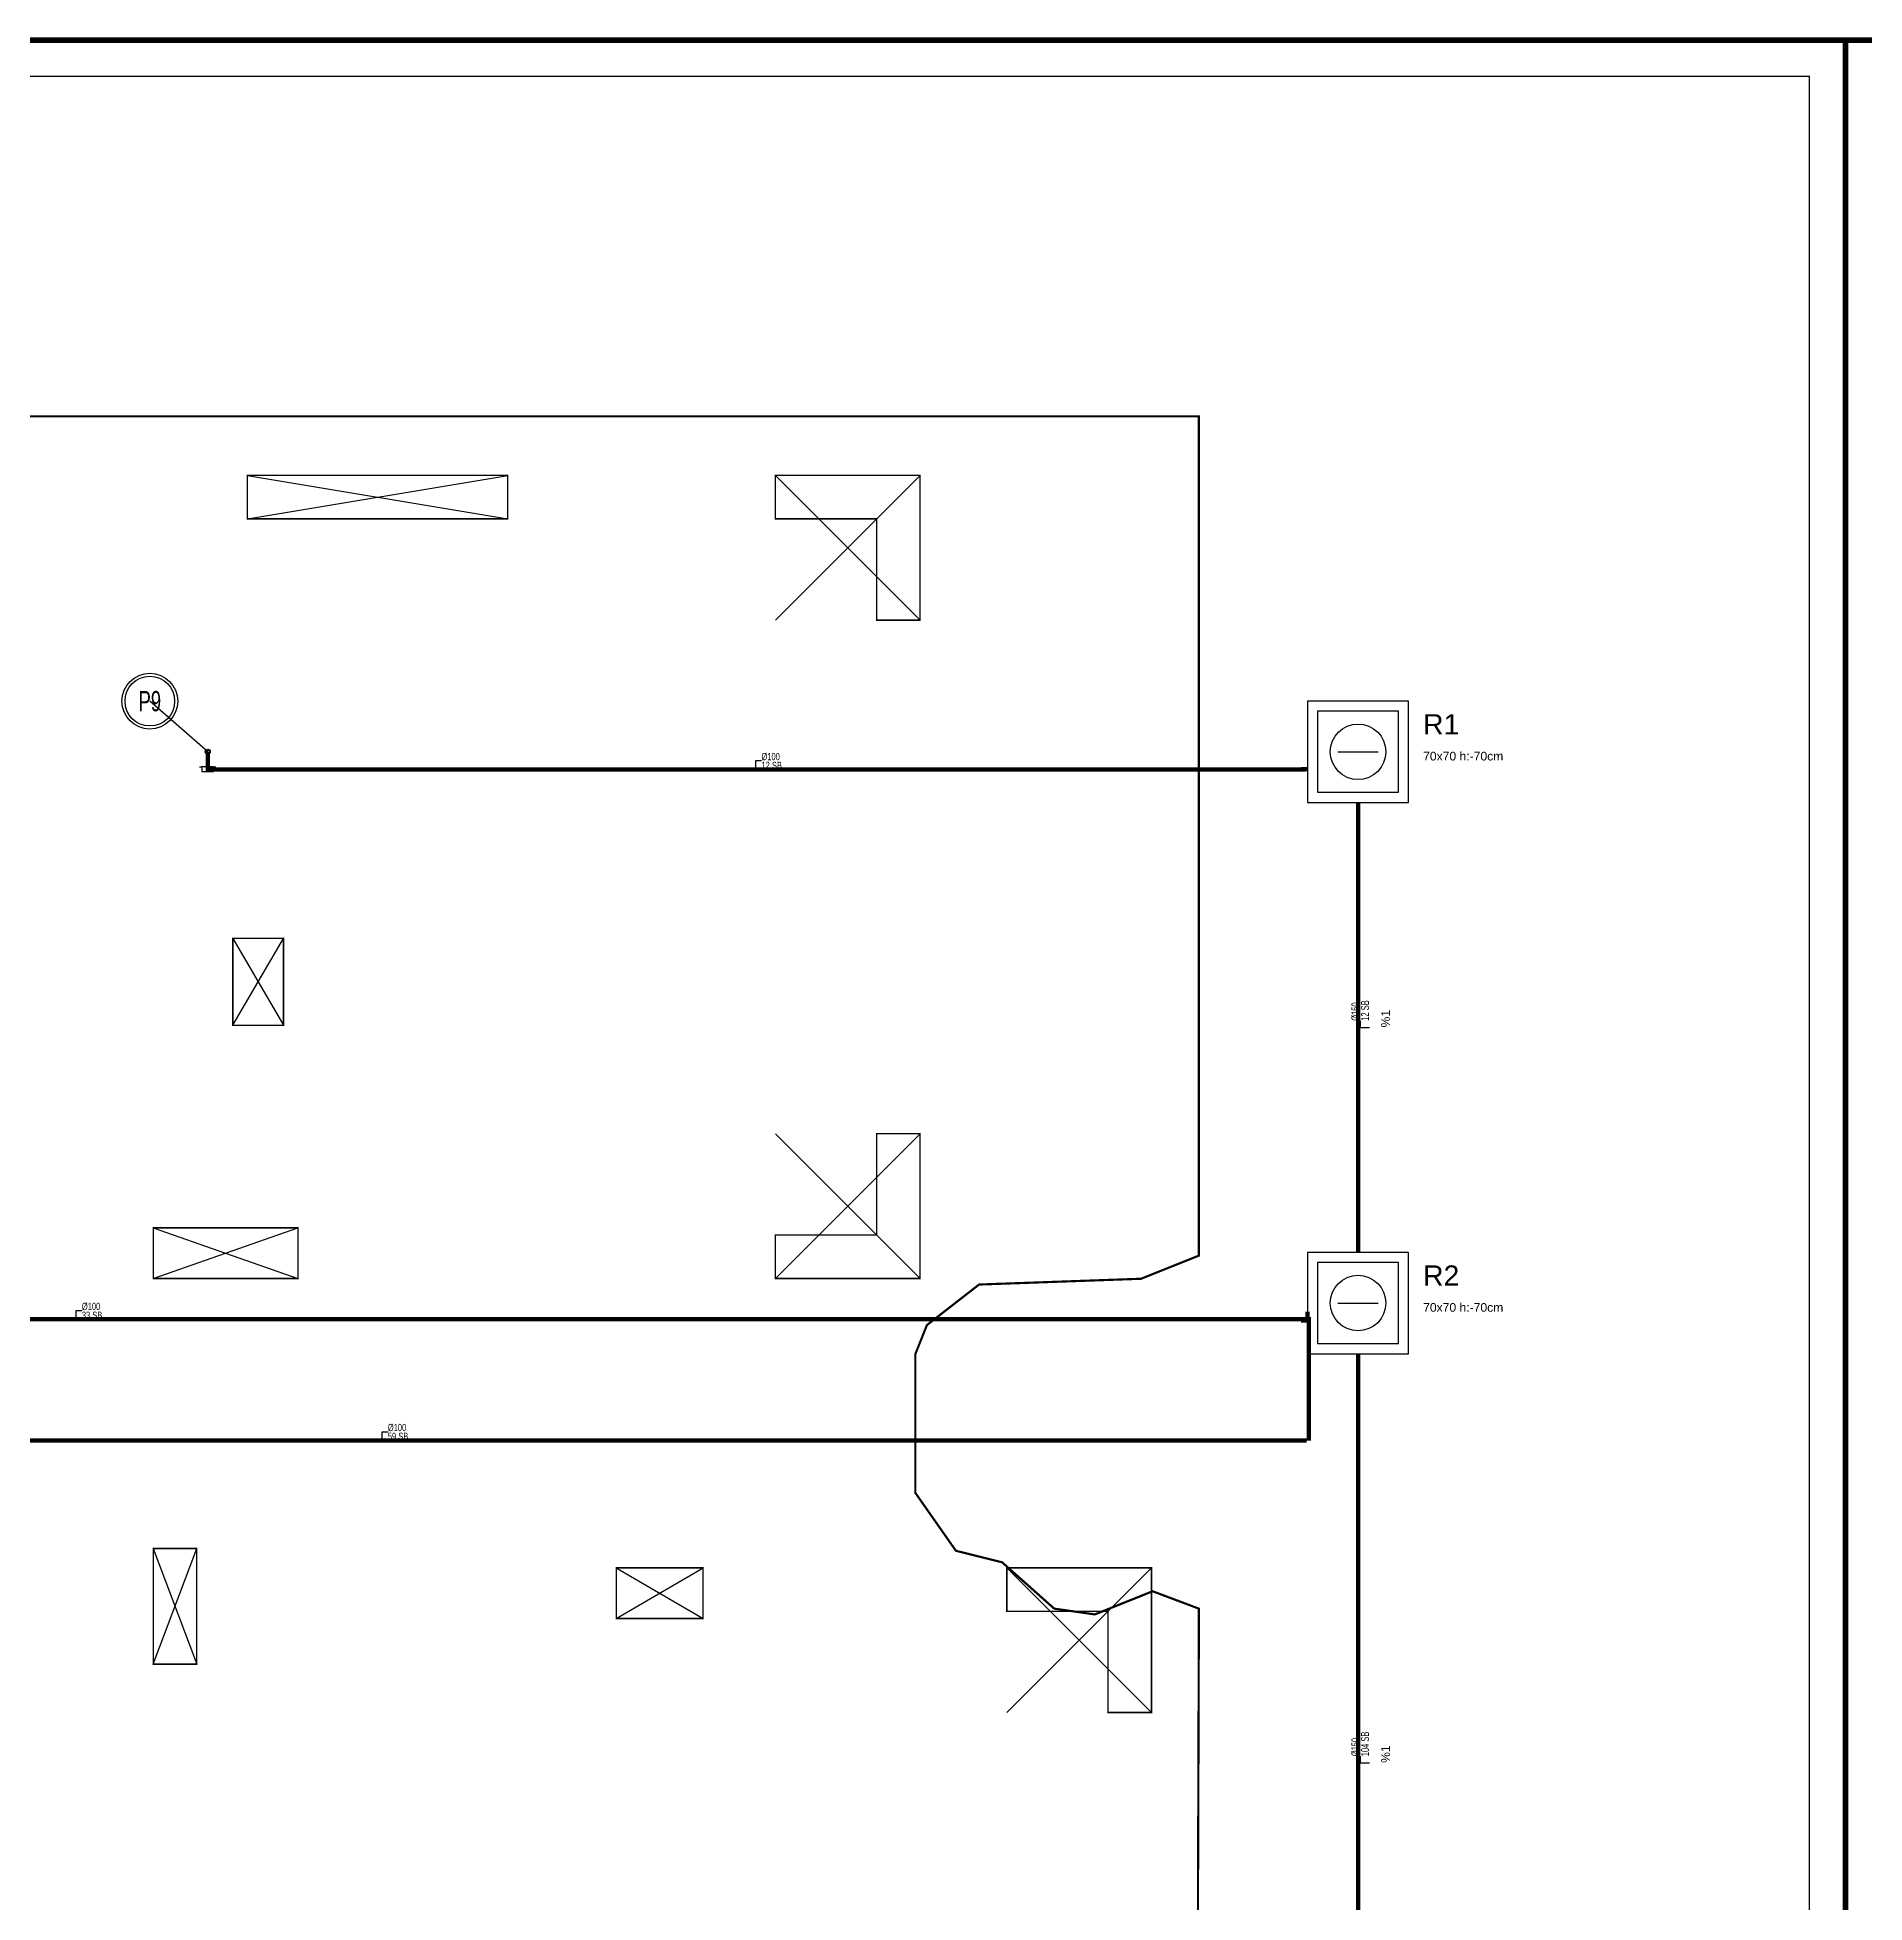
# Model space of a CAD drawing. Header units: centimetres. Extents: x -13133 to 30552, y -2 to 4552.
# Drawn here: x 6250 to 7513, y 1513 to 2802 of the extents above; entities that cross this region are included whole.
import ezdxf
from ezdxf.enums import TextEntityAlignment as Align

# ---------------------------------------------------------------- set-up
doc = ezdxf.new("R2010")
doc.units = ezdxf.units.CM
doc.linetypes.add('DASHED', pattern=[18, 12, -6])
doc.linetypes.add('PIS', pattern=[38, 30, -8])
for name, color, linetype in [('MTY-PISSU-CAP', 211, 'CONTINUOUS'), ('MTY-PISSU-KOLON', 211, 'DASHED'), ('MTY-YUK-BIRIMI', 7, 'CONTINUOUS'), ('ROTAS-BINA-HATTI', 8, 'DASHED'), ('ROTAS-MIMARI-KOLON', 8, 'CONTINUOUS'), ('ROTAS-PAFTA', 7, 'CONTINUOUS'), ('ROTAS-PIS-SU-BORUSU', 6, 'PIS'), ('ROTAS-PISSU-CAP', 211, 'CONTINUOUS'), ('ROTAS-PISSU-KOLONNO', 211, 'CONTINUOUS'), ('ROTAS-ROGAR', 5, 'CONTINUOUS'), ('ROTAS-TEFRIS', 15, 'CONTINUOUS')]:
    doc.layers.add(name, color=color, linetype=linetype)
doc.styles.add('ANOTATIVO', font='arial.ttf')
doc.styles.add('MTY_CAP', font='wturkce.SHX', dxfattribs={"width": 0.65, "height": 20})
doc.styles.add('ROTAS', font='arial.ttf')

# ---------------------------------------------------------------- blocks, each defined once
blk = doc.blocks.new('MTY-PIS SU KOLON')
at = {"layer": 'MTY-PISSU-KOLON', "linetype": 'Continuous', "lineweight": -3}
blk.add_hatch(color=256, dxfattribs=at).paths.add_polyline_path([(-2.7, -0.1, 0.848135), (0, -0.1, -0.848135), (2.7, -0.1, 0.414214), (0, 2.6, 0.414214)])
blk.add_circle((0, 0), 3.5, dxfattribs=at)
blk = doc.blocks.new('MTY-KOLON NO PIS SU')
at = {"color": 6, "linetype": 'Continuous', "ltscale": 100}
blk.add_circle((0, 0), 27.5, dxfattribs=at)
at = {"color": 7, "linetype": 'Continuous', "ltscale": 100}
blk.add_circle((0, 0), 24.5, dxfattribs=at)
at = {"style": 'ANOTATIVO', "width": 0.65}
blk.add_attdef('K', text='', height=20, dxfattribs=at).set_placement((0, 0), align=Align.MIDDLE_CENTER)
blk = doc.blocks.new('MTY-PIS SU CAP SB')
at = {"layer": 'MTY-PISSU-CAP'}
for p, q in [((0.83, 1.17), (0, 1.17)), ((0, 1.17), (0, 0))]:
    blk.add_line(p, q, dxfattribs=at)
at = {"layer": 'MTY-PISSU-CAP', "style": 'MTY_CAP', "width": 0.65}
blk.add_attdef('PSCP_001', (0.83, 1.29), '', height=1, dxfattribs=at)
at = {"layer": 'MTY-YUK-BIRIMI', "color": 211, "style": 'MTY_CAP', "width": 0.65}
blk.add_attdef('PS_001', (0.83, 0.07), '', height=1, dxfattribs=at)

msp = doc.modelspace()

# ---------------------------------------------------------------- linework, layer by layer
at = {"layer": 'ROTAS-BINA-HATTI', "const_width": 1.5}
msp.add_lwpolyline([(5245, 1412), (5245, 2128), (5353, 2136), (5393, 2172), (5397, 2268), (5377, 2300), (5397, 2332), (5397, 2504), (5409, 2540), (5409, 2540), (7053, 2540), (7053, 1960), (7013, 1944), (6901, 1940), (6865, 1912), (6857, 1892), (6857, 1796), (6885, 1756), (6917, 1748), (6953, 1716), (6981, 1712), (7021, 1728), (7053, 1716), (7049, 456)], dxfattribs=at)
at = {"layer": 'ROTAS-MIMARI-KOLON'}
for p, q in [((6395.2, 2469.2), (6575.2, 2499.2)), ((6395.2, 2499.2), (6575.2, 2469.2)), ((6760.2, 2399.2), (6860.2, 2499.2)), ((6760.2, 2499.2), (6860.2, 2399.2)), ((6385.2, 2119.2), (6420.2, 2179.2)), ((6385.2, 2179.2), (6420.2, 2119.2)), ((6760.2, 1944.2), (6860.2, 2044.2)), ((6760.2, 2044.2), (6860.2, 1944.2)), ((6330.2, 1944.2), (6430.2, 1979.2)), ((6330.2, 1979.2), (6430.2, 1944.2)), ((6330.2, 1677.6), (6360.2, 1757.6)), ((6330.2, 1757.6), (6360.2, 1677.6)), ((6650.2, 1709.2), (6710.2, 1744.2)), ((6650.2, 1744.2), (6710.2, 1709.2)), ((6920.2, 1644.2), (7020.2, 1744.2)), ((6920.2, 1744.2), (7020.2, 1644.2))]:
    msp.add_line(p, q, dxfattribs=at)
at = {"layer": 'ROTAS-MIMARI-KOLON', "const_width": 1}
for points in [[(6575.2, 2499.2), (6575.2, 2469.2), (6395.2, 2469.2), (6395.2, 2499.2), (6575.2, 2499.2)], [(6860.2, 2499.2), (6860.2, 2399.2), (6830.2, 2399.2), (6830.2, 2469.2), (6760.2, 2469.2), (6760.2, 2499.2), (6860.2, 2499.2)], [(6420.2, 2179.2), (6420.2, 2119.2), (6385.2, 2119.2), (6385.2, 2179.2), (6420.2, 2179.2)], [(6860.2, 2044.2), (6860.2, 1944.2), (6760.2, 1944.2), (6760.2, 1974.2), (6830.2, 1974.2), (6830.2, 2044.2), (6860.2, 2044.2)], [(6430.2, 1979.2), (6430.2, 1944.2), (6330.2, 1944.2), (6330.2, 1979.2), (6430.2, 1979.2)], [(6360.2, 1757.6), (6360.2, 1677.6), (6330.2, 1677.6), (6330.2, 1757.6), (6360.2, 1757.6)], [(6710.2, 1744.2), (6710.2, 1709.2), (6650.2, 1709.2), (6650.2, 1744.2), (6710.2, 1744.2)], [(7020.2, 1744.2), (7020.2, 1644.2), (6990.2, 1644.2), (6990.2, 1714.2), (6920.2, 1714.2), (6920.2, 1744.2), (7020.2, 1744.2)]]:
    msp.add_lwpolyline(points, close=True, dxfattribs=at)
at = {"layer": 'ROTAS-PAFTA'}
for points, const_width in [([(5000, 0), (7500, 0), (7500, 2800), (5000, 2800)], 4), ([(7500, 0), (10000, 0), (10000, 2800), (7500, 2800)], 4), ([(5025, 25), (7475, 25), (7475, 2775), (5025, 2775)], 1)]:
    msp.add_lwpolyline(points, close=True, dxfattribs=dict(at, const_width=const_width))
at = {"layer": 'ROTAS-PIS-SU-BORUSU'}
for p, q in [((6362.2, 2297.8), (6363.8, 2297.8)), ((6371.9, 2297.8), (6373.4, 2297.8))]:
    msp.add_line(p, q, dxfattribs=at)
at = {"layer": 'ROTAS-PIS-SU-BORUSU', "const_width": 3}
for points in [[(6367.8, 2308.2), (6367.8, 2296), (7125, 2296), (7125, 2296.2), (7128, 2296.2)], [(7163, 2273.2), (7163, 1962.2)], [(5428.2, 2022.2), (5428.2, 1916), (7125, 1916), (7125, 1915.2), (7128, 1915.2)], [(5847.2, 1832.2), (7129, 1832.2), (7129, 1832), (7129, 1916), (7128, 1916), (7128, 1921.2)], [(7163, 1892.2), (7163, 1326.5)]]:
    msp.add_lwpolyline(points, dxfattribs=at)
at = {"layer": 'ROTAS-PIS-SU-BORUSU'}
msp.add_lwpolyline([(6363.8, 2294.6), (6371.8, 2294.6), (6371.8, 2297.8), (6363.8, 2297.8)], close=True, dxfattribs=at)
at = {"layer": 'ROTAS-PISSU-KOLONNO'}
msp.add_line((6367.8, 2308.2), (6327.8, 2343.2), dxfattribs=at)
at = {"layer": 'ROTAS-ROGAR'}
for p, q in [((7149, 2308.2), (7177, 2308.2)), ((7149, 1927.2), (7177, 1927.2))]:
    msp.add_line(p, q, dxfattribs=at)
for points in [[(7128, 2273.2), (7198, 2273.2), (7198, 2343.2), (7128, 2343.2)], [(7135, 2280.2), (7191, 2280.2), (7191, 2336.2), (7135, 2336.2)], [(7128, 1892.2), (7198, 1892.2), (7198, 1962.2), (7128, 1962.2)], [(7135, 1899.2), (7191, 1899.2), (7191, 1955.2), (7135, 1955.2)]]:
    msp.add_lwpolyline(points, close=True, dxfattribs=at)
for centre in [(7163, 2308.2), (7163, 1927.2)]:
    msp.add_circle(centre, 19.2, dxfattribs=at)

# ---------------------------------------------------------------- block references
at = {"layer": 'ROTAS-PISSU-KOLONNO'}
ref = msp.add_blockref('MTY-KOLON NO PIS SU', (6327.8, 2343.2), dxfattribs=dict(at, xscale=0.7, yscale=0.7))
ref.add_attrib('K', 'P9', dxfattribs={"height": 14, "style": 'ANOTATIVO', "width": 0.65}).set_placement((6327.8, 2343.2), align=Align.MIDDLE_CENTER)
at = {"layer": 'ROTAS-TEFRIS', "xscale": 0.5, "yscale": 0.5}
msp.add_blockref('MTY-PIS SU KOLON', (6367.8, 2308.2), dxfattribs=at)
at = {"layer": 'ROTAS-TEFRIS'}
ref = msp.add_blockref('MTY-PIS SU CAP SB', (6746.4, 2296), dxfattribs=dict(at, xscale=5, yscale=5))
ref.add_attrib('PSCP_001', 'Ø100', (6750.6, 2302.4), dxfattribs={"height": 5, "style": 'MTY_CAP', "width": 0.65})
ref.add_attrib('PS_001', '12 SB', (6750.6, 2296.3), dxfattribs={"color": 211, "height": 5, "style": 'MTY_CAP', "width": 0.65})
ref = msp.add_blockref('MTY-PIS SU CAP SB', (7171, 2117.7), dxfattribs=dict(at, xscale=5.5, yscale=5.5, rotation=90))
ref.add_attrib('PSCP_001', 'Ø150', (7163.9, 2122.3), dxfattribs={"height": 5.5, "rotation": 90, "style": 'MTY_CAP', "width": 0.65})
ref.add_attrib('PS_001', '12 SB', (7170.6, 2122.3), dxfattribs={"color": 211, "height": 5.5, "rotation": 90, "style": 'MTY_CAP', "width": 0.65})
ref = msp.add_blockref('MTY-PIS SU CAP SB', (6276.6, 1916), dxfattribs=dict(at, xscale=5, yscale=5))
ref.add_attrib('PSCP_001', 'Ø100', (6280.8, 1922.4), dxfattribs={"height": 5, "style": 'MTY_CAP', "width": 0.65})
ref.add_attrib('PS_001', '33 SB', (6280.8, 1916.3), dxfattribs={"color": 211, "height": 5, "style": 'MTY_CAP', "width": 0.65})
ref = msp.add_blockref('MTY-PIS SU CAP SB', (6488.1, 1832.2), dxfattribs=dict(at, xscale=5, yscale=5))
ref.add_attrib('PSCP_001', 'Ø100', (6492.3, 1838.7), dxfattribs={"height": 5, "style": 'MTY_CAP', "width": 0.65})
ref.add_attrib('PS_001', '59 SB', (6492.3, 1832.6), dxfattribs={"color": 211, "height": 5, "style": 'MTY_CAP', "width": 0.65})
ref = msp.add_blockref('MTY-PIS SU CAP SB', (7171, 1609.4), dxfattribs=dict(at, xscale=5.5, yscale=5.5, rotation=90))
ref.add_attrib('PSCP_001', 'Ø150', (7163.9, 1614), dxfattribs={"height": 5.5, "rotation": 90, "style": 'MTY_CAP', "width": 0.65})
ref.add_attrib('PS_001', '104 SB', (7170.6, 1614), dxfattribs={"color": 211, "height": 5.5, "rotation": 90, "style": 'MTY_CAP', "width": 0.65})

# ---------------------------------------------------------------- texts
at = {"layer": 'ROTAS-PISSU-CAP', "style": 'ROTAS'}
for p in [(7185, 2117.7), (7185, 1609.4)]:
    msp.add_text('%1', height=6, rotation=90, dxfattribs=at).set_placement(p)
at = {"layer": 'ROTAS-ROGAR', "style": 'ROTAS'}
for s, height, p in [('R1', 14, (7208, 2320.2)), ('70x70 h:-70cm', 6, (7208, 2302.2)), ('R2', 14, (7208, 1939.2)), ('70x70 h:-70cm', 6, (7208, 1921.2))]:
    msp.add_text(s, height=height, dxfattribs=at).set_placement(p)

doc.saveas('drawing.dxf')
